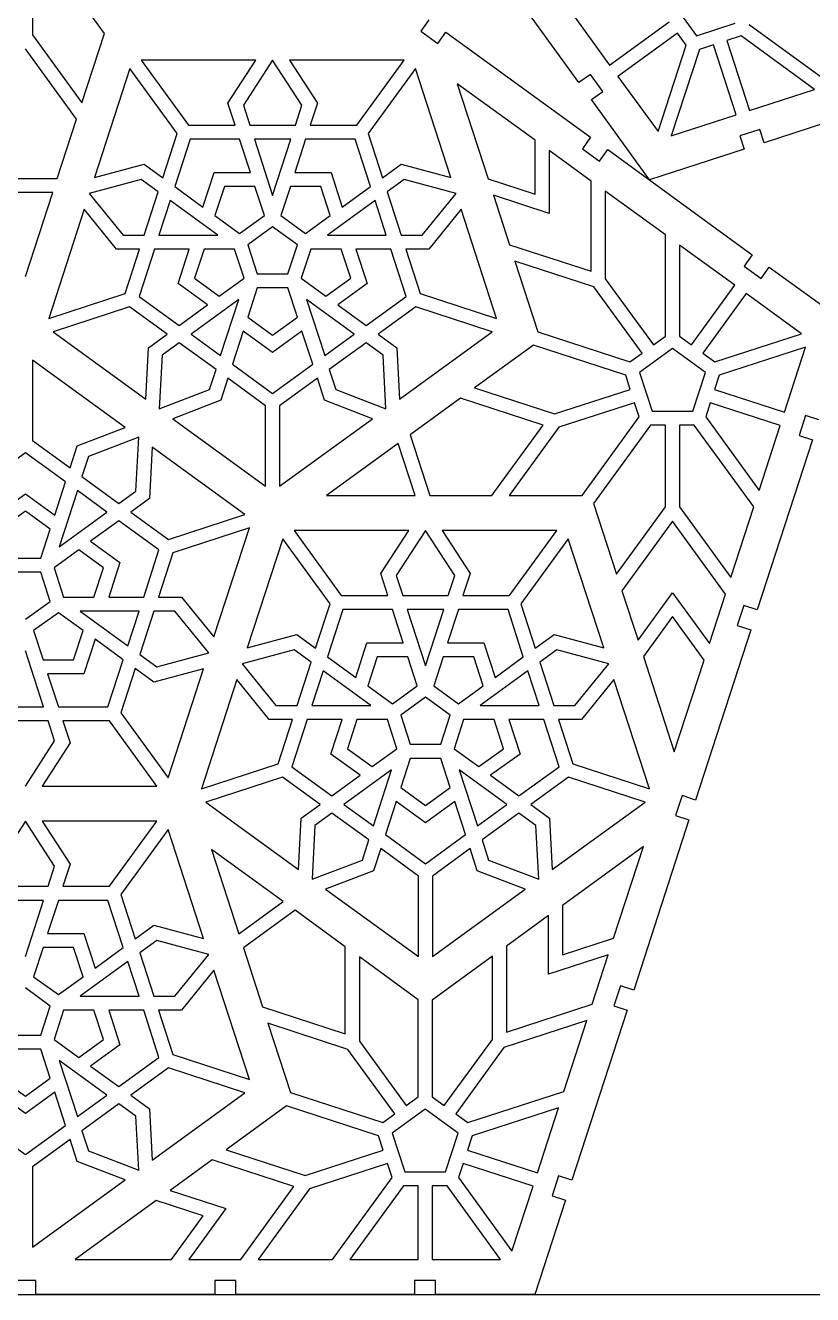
# Model space of a CAD drawing. Extents: x 0 to 580, y 0 to 430.
# Drawn here: x 352.7 to 465, y 0 to 181 of the extents above; entities that cross this region are included whole.
import ezdxf

# ---------------------------------------------------------------- set-up
doc = ezdxf.new("R2010")
doc.units = 0
doc.header["$MEASUREMENT"] = 0

msp = doc.modelspace()

# ---------------------------------------------------------------- linework, layer by layer
for p, q in [((431.7, 172.86), (416.71, 193.49)), ((353.74, 191.06), (353.74, 179.68)), ((364, 179.86), (355.86, 191.06)), ((430.34, 183.24), (436.06, 175.36)), ((445.05, 184.24), (448.47, 179.54)), ((410.3, 181.8), (409.13, 180.18)), ((436.06, 175.36), (444.55, 181.53)), ((448.47, 179.54), (453.99, 181.34)), ((455.99, 181.12), (467.66, 172.64)), ((353.74, 179.68), (360.79, 169.98)), ((360.79, 169.98), (364, 179.86)), ((409.13, 180.18), (411.55, 178.42)), ((411.55, 178.42), (412.73, 180.04)), ((412.73, 180.04), (433.36, 165.05)), ((445.73, 179.91), (437.24, 173.74)), ((446.98, 178.19), (445.73, 179.91)), ((454.82, 179.5), (452.8, 178.85)), ((465.31, 171.88), (454.82, 179.5)), ((360.03, 167.62), (352.74, 177.66)), ((442.97, 165.86), (446.98, 178.19)), ((448.88, 177.57), (444.87, 165.24)), ((450.9, 178.23), (448.88, 177.57)), ((454.14, 168.25), (450.9, 178.23)), ((452.8, 178.85), (456.04, 168.87)), ((369.26, 176.06), (376.01, 166.77)), ((385.62, 176.06), (369.26, 176.06)), ((381.63, 169.91), (385.62, 176.06)), ((388, 176.06), (383.83, 169.62)), ((392.18, 169.62), (388, 176.06)), ((406.75, 176.06), (390.39, 176.06)), ((390.39, 176.06), (394.38, 169.91)), ((400, 166.77), (406.75, 176.06)), ((367.64, 174.88), (362.59, 159.32)), ((374.39, 165.6), (367.64, 174.88)), ((408.37, 174.88), (401.62, 165.6)), ((413.42, 159.32), (408.37, 174.88)), ((433.32, 174.03), (431.7, 172.86)), ((435.08, 171.6), (433.32, 174.03)), ((425.45, 164.62), (414.34, 172.69)), ((414.34, 172.69), (418.74, 159.14)), ((437.24, 173.74), (442.97, 165.86)), ((482.35, 172.16), (458.1, 164.28)), ((433.47, 170.43), (435.08, 171.6)), ((441.78, 158.98), (433.47, 170.43)), ((456.04, 168.87), (465.31, 171.88)), ((382.65, 166.77), (381.63, 169.91)), ((383.83, 169.62), (384.75, 166.77)), ((391.25, 166.77), (392.18, 169.62)), ((394.38, 169.91), (393.36, 166.77)), ((357.29, 159.19), (360.03, 167.62)), ((376.01, 166.77), (382.65, 166.77)), ((384.75, 166.77), (391.25, 166.77)), ((393.36, 166.77), (400, 166.77)), ((444.87, 165.24), (454.14, 168.25)), ((372.34, 159.28), (374.39, 165.6)), ((376.22, 164.77), (374.04, 158.04)), ((383.3, 164.77), (376.22, 164.77)), ((384.84, 160.03), (383.3, 164.77)), ((385.4, 164.77), (388, 156.77)), ((390.6, 164.77), (385.4, 164.77)), ((388, 156.77), (390.6, 164.77)), ((392.71, 164.77), (391.17, 160.03)), ((399.78, 164.77), (392.71, 164.77)), ((401.97, 158.04), (399.78, 164.77)), ((401.62, 165.6), (403.67, 159.28)), ((433.36, 165.05), (432.18, 163.43)), ((457.48, 166.18), (454.63, 165.25)), ((454.63, 165.25), (455.25, 163.35)), ((458.1, 164.28), (457.48, 166.18)), ((425.45, 156.96), (425.45, 164.62)), ((433.45, 158.8), (427.45, 163.16)), ((427.45, 163.16), (427.45, 154.2)), ((432.18, 163.43), (434.61, 161.67)), ((434.61, 161.67), (435.79, 163.29)), ((435.79, 163.29), (456.42, 148.3)), ((455.25, 163.35), (441.78, 158.98)), ((362.59, 159.32), (369.67, 161.22)), ((369.67, 161.22), (372.34, 159.28)), ((403.67, 159.28), (406.34, 161.22)), ((406.34, 161.22), (413.42, 159.32)), ((378.07, 155.11), (379.67, 160.03)), ((379.67, 160.03), (384.84, 160.03)), ((391.17, 160.03), (396.34, 160.03)), ((396.34, 160.03), (397.94, 155.11)), ((348.19, 159.19), (357.29, 159.19)), ((369.26, 159.04), (361.85, 157.06)), ((371.69, 157.28), (369.26, 159.04)), ((374.04, 158.04), (378.07, 155.11)), ((381.12, 158.03), (379.77, 153.89)), ((385.48, 158.03), (381.12, 158.03)), ((386.83, 153.89), (385.48, 158.03)), ((390.53, 158.03), (389.18, 153.89)), ((394.89, 158.03), (390.53, 158.03)), ((396.23, 153.89), (394.89, 158.03)), ((397.94, 155.11), (401.97, 158.04)), ((406.74, 159.04), (404.32, 157.28)), ((414.16, 157.06), (406.74, 159.04)), ((418.74, 159.14), (425.45, 156.96)), ((433.45, 145.94), (433.45, 158.8)), ((356.64, 157.19), (348.84, 157.19)), ((352.74, 145.19), (356.64, 157.19)), ((361.85, 157.06), (366.68, 151.1)), ((369.68, 151.1), (371.69, 157.28)), ((373.39, 156.04), (371.79, 151.1)), ((380.2, 151.1), (373.39, 156.04)), ((402.62, 156.04), (395.81, 151.1)), ((404.22, 151.1), (402.62, 156.04)), ((404.32, 157.28), (406.32, 151.1)), ((409.32, 151.1), (414.16, 157.06)), ((419.5, 156.78), (421.8, 149.73)), ((427.45, 154.2), (419.5, 156.78)), ((435.45, 157.35), (435.45, 144.89)), ((444.03, 151.12), (435.45, 157.35)), ((361.11, 154.79), (356.06, 139.23)), ((365.73, 149.1), (361.11, 154.79)), ((379.77, 153.89), (383.3, 151.32)), ((383.3, 151.32), (386.83, 153.89)), ((389.18, 153.89), (392.71, 151.32)), ((392.71, 151.32), (396.23, 153.89)), ((414.89, 154.79), (410.28, 149.1)), ((419.95, 139.23), (414.89, 154.79)), ((388, 152.27), (384.48, 149.71)), ((391.53, 149.71), (388, 152.27)), ((366.68, 151.1), (369.68, 151.1)), ((371.79, 151.1), (380.2, 151.1)), ((395.81, 151.1), (404.22, 151.1)), ((406.32, 151.1), (409.32, 151.1)), ((444.03, 136.7), (444.03, 151.12)), ((369.03, 149.1), (365.73, 149.1)), ((366.98, 142.78), (369.03, 149.1)), ((371.13, 149.1), (368.95, 142.37)), ((376.12, 149.1), (371.13, 149.1)), ((374.52, 144.18), (376.12, 149.1)), ((378.22, 149.09), (376.87, 144.94)), ((382.57, 149.09), (378.22, 149.09)), ((383.92, 144.94), (382.57, 149.09)), ((384.48, 149.71), (385.82, 145.56)), ((390.18, 145.56), (391.53, 149.71)), ((393.43, 149.09), (392.09, 144.94)), ((397.79, 149.09), (393.43, 149.09)), ((399.14, 144.94), (397.79, 149.09)), ((404.88, 149.1), (399.89, 149.1)), ((399.89, 149.1), (401.49, 144.18)), ((407.06, 142.37), (404.88, 149.1)), ((410.28, 149.1), (406.98, 149.1)), ((406.98, 149.1), (409.03, 142.78)), ((421.8, 149.73), (433.45, 145.94)), ((446.03, 149.66), (446.03, 136.7)), ((453.91, 143.94), (446.03, 149.66)), ((422.56, 147.38), (425.84, 137.29)), ((433.83, 143.72), (422.56, 147.38)), ((456.42, 148.3), (455.24, 146.68)), ((455.24, 146.68), (457.67, 144.92)), ((376.87, 144.94), (380.4, 142.38)), ((380.4, 142.38), (383.92, 144.94)), ((385.82, 145.56), (390.18, 145.56)), ((392.09, 144.94), (395.61, 142.38)), ((395.61, 142.38), (399.14, 144.94)), ((435.45, 144.89), (442.31, 135.45)), ((457.67, 144.92), (458.84, 146.53)), ((458.84, 146.53), (470.29, 138.22)), ((378.7, 141.14), (374.52, 144.18)), ((385.82, 143.56), (384.48, 139.41)), ((390.18, 143.56), (385.82, 143.56)), ((391.53, 139.41), (390.18, 143.56)), ((401.49, 144.18), (397.31, 141.14)), ((440.69, 134.27), (433.83, 143.72)), ((447.75, 135.45), (453.91, 143.94)), ((356.06, 139.23), (366.98, 142.78)), ((368.95, 142.37), (374.67, 138.21)), ((383.18, 141.92), (376.37, 136.97)), ((380.58, 133.92), (383.18, 141.92)), ((392.83, 141.92), (395.43, 133.92)), ((399.63, 136.97), (392.83, 141.92)), ((401.34, 138.21), (407.06, 142.37)), ((409.03, 142.78), (419.95, 139.23)), ((455.53, 142.76), (449.36, 134.27)), ((463.42, 137.03), (455.53, 142.76)), ((367.59, 140.88), (356.68, 137.33)), ((372.97, 136.97), (367.59, 140.88)), ((374.67, 138.21), (378.7, 141.14)), ((384.48, 139.41), (388, 136.85)), ((388, 136.85), (391.53, 139.41)), ((397.31, 141.14), (401.34, 138.21)), ((408.41, 140.88), (403.04, 136.97)), ((419.33, 137.33), (408.41, 140.88)), ((356.68, 137.33), (369.91, 127.71)), ((370.3, 135.03), (372.97, 136.97)), ((376.37, 136.97), (380.58, 133.92)), ((383.82, 137.42), (382.28, 132.68)), ((388, 134.38), (383.82, 137.42)), ((392.19, 137.42), (388, 134.38)), ((393.73, 132.68), (392.19, 137.42)), ((395.43, 133.92), (399.63, 136.97)), ((403.04, 136.97), (405.71, 135.03)), ((406.1, 127.71), (419.33, 137.33)), ((425.84, 137.29), (438.97, 133.02)), ((442.31, 135.45), (444.03, 136.7)), ((446.03, 136.7), (447.75, 135.45)), ((451.08, 133.02), (463.42, 137.03)), ((369.91, 127.71), (370.3, 135.03)), ((372.24, 133.98), (371.84, 126.31)), ((374.67, 135.74), (372.24, 133.98)), ((379.93, 131.92), (374.67, 135.74)), ((401.34, 135.74), (396.08, 131.92)), ((403.76, 133.98), (401.34, 135.74)), ((404.17, 126.31), (403.76, 133.98)), ((405.71, 135.03), (406.1, 127.71)), ((425.19, 135.4), (416.78, 129.3)), ((438.36, 131.12), (425.19, 135.4)), ((438.97, 133.02), (440.69, 134.27)), ((445.03, 134.95), (440.33, 131.53)), ((449.73, 131.53), (445.03, 134.95)), ((449.36, 134.27), (451.08, 133.02)), ((464.03, 135.13), (451.7, 131.12)), ((461.02, 125.86), (464.03, 135.13)), ((353.74, 133.28), (353.74, 121.8)), ((366.97, 123.67), (353.74, 133.28)), ((382.28, 132.68), (388, 128.52)), ((388, 128.52), (393.73, 132.68)), ((379, 129.07), (379.93, 131.92)), ((381.63, 130.68), (380.61, 127.54)), ((387, 126.77), (381.63, 130.68)), ((394.38, 130.68), (389, 126.77)), ((395.4, 127.54), (394.38, 130.68)), ((396.08, 131.92), (397, 129.07)), ((439.01, 129.1), (438.36, 131.12)), ((440.33, 131.53), (442.12, 126.01)), ((447.93, 126.01), (449.73, 131.53)), ((451.7, 131.12), (451.04, 129.1)), ((371.84, 126.31), (379, 129.07)), ((397, 129.07), (404.17, 126.31)), ((416.78, 129.3), (428.19, 125.59)), ((428.19, 125.59), (439.01, 129.1)), ((451.04, 129.1), (461.02, 125.86)), ((380.61, 127.54), (373.77, 124.91)), ((387, 115.29), (387, 126.77)), ((389, 126.77), (389, 115.29)), ((402.24, 124.91), (395.4, 127.54)), ((414.78, 127.84), (407.61, 122.63)), ((426.57, 124.01), (414.78, 127.84)), ((439.63, 127.2), (428.81, 123.69)), ((440.29, 125.18), (439.63, 127.2)), ((450.43, 127.2), (449.77, 125.18)), ((460.4, 123.96), (450.43, 127.2)), ((373.77, 124.91), (387, 115.29)), ((389, 115.29), (402.24, 124.91)), ((432.15, 113.98), (440.29, 125.18)), ((442.12, 126.01), (447.93, 126.01)), ((449.77, 125.18), (457.39, 114.69)), ((464.02, 125.37), (463.09, 122.52)), ((465.92, 124.75), (464.02, 125.37)), ((360.13, 121.04), (366.97, 123.67)), ((419.29, 113.98), (426.57, 124.01)), ((428.81, 123.69), (421.76, 113.98)), ((441.9, 124.01), (433.79, 112.83)), ((444.03, 124.01), (441.9, 124.01)), ((444.03, 112.33), (444.03, 124.01)), ((448.15, 124.01), (446.03, 124.01)), ((446.03, 124.01), (446.03, 112.33)), ((456.63, 112.34), (448.15, 124.01)), ((457.39, 114.69), (460.4, 123.96)), ((353.74, 121.8), (359.11, 117.9)), ((368.9, 122.27), (361.74, 119.51)), ((368.5, 114.6), (368.9, 122.27)), ((405.91, 121.39), (395.7, 113.98)), ((408.32, 113.98), (405.91, 121.39)), ((407.61, 122.63), (410.42, 113.98)), ((464.99, 121.9), (457.11, 97.65)), ((463.09, 122.52), (464.99, 121.9)), ((352.74, 120.06), (347.01, 115.9)), ((358.46, 115.9), (352.74, 120.06)), ((359.11, 117.9), (360.13, 121.04)), ((361.74, 119.51), (360.81, 116.66)), ((370.83, 120.87), (370.44, 113.54)), ((384.06, 111.25), (370.83, 120.87)), ((356.92, 111.16), (358.46, 115.9)), ((360.81, 116.66), (366.07, 112.84)), ((348.55, 111.16), (352.74, 114.2)), ((352.74, 114.2), (356.92, 111.16)), ((360.16, 114.66), (357.56, 106.66)), ((364.37, 111.6), (360.16, 114.66)), ((366.07, 112.84), (368.5, 114.6)), ((370.44, 113.54), (367.77, 111.61)), ((395.7, 113.98), (408.32, 113.98)), ((410.42, 113.98), (419.29, 113.98)), ((421.76, 113.98), (432.15, 113.98)), ((433.79, 112.83), (437.06, 102.74)), ((437.06, 102.74), (444.03, 112.33)), ((446.03, 112.33), (453.35, 102.25)), ((453.35, 102.25), (456.63, 112.34)), ((352.74, 111.73), (349.21, 109.16)), ((356.26, 109.16), (352.74, 111.73)), ((357.56, 106.66), (364.37, 111.6)), ((367.77, 111.61), (373.15, 107.7)), ((373.15, 107.7), (384.06, 111.25)), ((354.92, 105.02), (356.26, 109.16)), ((366.07, 110.37), (362.04, 107.44)), ((371.79, 106.21), (366.07, 110.37)), ((384.68, 109.35), (373.76, 105.8)), ((379.63, 93.79), (384.68, 109.35)), ((391.06, 108.98), (397.8, 99.69)), ((407.42, 108.98), (391.06, 108.98)), ((403.43, 102.83), (407.42, 108.98)), ((409.8, 108.98), (405.62, 102.54)), ((413.98, 102.54), (409.8, 108.98)), ((428.54, 108.98), (412.18, 108.98)), ((412.18, 108.98), (416.17, 102.83)), ((421.8, 99.69), (428.54, 108.98)), ((445.03, 110.3), (437.83, 100.39)), ((452.59, 99.9), (445.03, 110.3)), ((362.04, 107.44), (366.22, 104.4)), ((389.44, 107.8), (384.38, 92.24)), ((396.19, 98.51), (389.44, 107.8)), ((430.16, 107.8), (423.41, 98.51)), ((435.22, 92.24), (430.16, 107.8)), ((350.56, 105.02), (354.92, 105.02)), ((360.34, 106.2), (356.82, 103.64)), ((363.87, 103.64), (360.34, 106.2)), ((369.61, 99.48), (371.79, 106.21)), ((373.76, 105.8), (371.71, 99.48)), ((356.82, 103.64), (358.17, 99.49)), ((362.52, 99.49), (363.87, 103.64)), ((366.22, 104.4), (364.62, 99.48)), ((354.92, 103.02), (350.56, 103.02)), ((356.26, 98.87), (354.92, 103.02)), ((404.45, 99.69), (403.43, 102.83)), ((405.62, 102.54), (406.55, 99.69)), ((413.05, 99.69), (413.98, 102.54)), ((416.17, 102.83), (415.15, 99.69)), ((397.8, 99.69), (404.45, 99.69)), ((406.55, 99.69), (413.05, 99.69)), ((415.15, 99.69), (421.8, 99.69)), ((437.83, 100.39), (440.12, 93.34)), ((440.12, 93.34), (445.03, 100.1)), ((445.03, 100.1), (450.3, 92.85)), ((450.3, 92.85), (452.59, 99.9)), ((352.74, 96.31), (356.26, 98.87)), ((358.17, 99.49), (362.52, 99.49)), ((364.62, 99.48), (369.61, 99.48)), ((371.71, 99.48), (375.01, 99.48)), ((375.01, 99.48), (379.63, 93.79)), ((394.13, 92.2), (396.19, 98.51)), ((423.41, 98.51), (425.47, 92.2)), ((455.21, 98.27), (454.28, 95.41)), ((457.11, 97.65), (455.21, 98.27)), ((357.44, 97.25), (353.91, 94.69)), ((360.97, 94.69), (357.44, 97.25)), ((368.95, 97.48), (360.54, 97.48)), ((360.54, 97.48), (367.35, 92.54)), ((367.35, 92.54), (368.95, 97.48)), ((371.06, 97.48), (369.05, 91.3)), ((374.06, 97.48), (371.06, 97.48)), ((378.89, 91.52), (374.06, 97.48)), ((398.02, 97.69), (395.83, 90.96)), ((405.1, 97.69), (398.02, 97.69)), ((406.64, 92.95), (405.1, 97.69)), ((407.2, 97.69), (409.8, 89.69)), ((412.4, 97.69), (407.2, 97.69)), ((409.8, 89.69), (412.4, 97.69)), ((414.5, 97.69), (412.96, 92.95)), ((421.58, 97.69), (414.5, 97.69)), ((423.76, 90.96), (421.58, 97.69)), ((445.03, 96.69), (440.88, 90.99)), ((449.53, 90.5), (445.03, 96.69)), ((353.91, 94.69), (355.26, 90.55)), ((359.62, 90.55), (360.97, 94.69)), ((384.38, 92.24), (391.46, 94.14)), ((391.46, 94.14), (394.13, 92.2)), ((425.47, 92.2), (428.14, 94.14)), ((428.14, 94.14), (435.22, 92.24)), ((456.19, 94.8), (448.31, 70.54)), ((454.28, 95.41), (456.19, 94.8)), ((362.67, 93.46), (361.07, 88.55)), ((366.7, 90.54), (362.67, 93.46)), ((399.87, 88.03), (401.46, 92.95)), ((401.46, 92.95), (406.64, 92.95)), ((412.96, 92.95), (418.13, 92.95)), ((418.13, 92.95), (419.73, 88.03)), ((355.34, 83.81), (352.74, 91.81)), ((355.26, 90.55), (359.62, 90.55)), ((364.52, 83.81), (366.7, 90.54)), ((369.05, 91.3), (371.48, 89.54)), ((371.48, 89.54), (378.89, 91.52)), ((391.06, 91.96), (383.65, 89.98)), ((393.49, 90.2), (391.06, 91.96)), ((395.83, 90.96), (399.87, 88.03)), ((402.92, 90.95), (401.57, 86.8)), ((407.28, 90.95), (402.92, 90.95)), ((408.62, 86.8), (407.28, 90.95)), ((412.32, 90.95), (410.98, 86.8)), ((416.68, 90.95), (412.32, 90.95)), ((418.03, 86.8), (416.68, 90.95)), ((419.73, 88.03), (423.76, 90.96)), ((428.54, 91.96), (426.11, 90.2)), ((435.95, 89.98), (428.54, 91.96)), ((440.88, 90.99), (445.29, 77.43)), ((368.4, 89.3), (366.35, 82.98)), ((371.07, 87.36), (368.4, 89.3)), ((378.15, 89.25), (371.07, 87.36)), ((373.1, 73.69), (378.15, 89.25)), ((383.65, 89.98), (388.48, 84.01)), ((391.48, 84.01), (393.49, 90.2)), ((395.19, 88.96), (393.58, 84.01)), ((401.99, 84.01), (395.19, 88.96)), ((424.41, 88.96), (417.61, 84.01)), ((426.02, 84.01), (424.41, 88.96)), ((426.11, 90.2), (428.12, 84.01)), ((431.12, 84.01), (435.95, 89.98)), ((445.29, 77.43), (449.53, 90.5)), ((361.07, 88.55), (355.9, 88.55)), ((355.9, 88.55), (357.44, 83.81)), ((382.91, 87.71), (377.85, 72.15)), ((387.53, 82.01), (382.91, 87.71)), ((436.69, 87.71), (432.07, 82.01)), ((441.75, 72.15), (436.69, 87.71)), ((401.57, 86.8), (405.1, 84.24)), ((405.1, 84.24), (408.62, 86.8)), ((409.8, 85.19), (406.27, 82.62)), ((413.33, 82.62), (409.8, 85.19)), ((410.98, 86.8), (414.5, 84.24)), ((414.5, 84.24), (418.03, 86.8)), ((350.14, 83.81), (355.34, 83.81)), ((357.44, 83.81), (364.52, 83.81)), ((388.48, 84.01), (391.48, 84.01)), ((393.58, 84.01), (401.99, 84.01)), ((417.61, 84.01), (426.02, 84.01)), ((428.12, 84.01), (431.12, 84.01)), ((355.99, 81.81), (349.49, 81.81)), ((356.91, 78.96), (355.99, 81.81)), ((364.73, 81.81), (358.09, 81.81)), ((358.09, 81.81), (359.11, 78.67)), ((371.48, 72.52), (364.73, 81.81)), ((366.35, 82.98), (373.1, 73.69)), ((390.82, 82.01), (387.53, 82.01)), ((388.77, 75.7), (390.82, 82.01)), ((392.93, 82.01), (390.74, 75.28)), ((397.91, 82.01), (392.93, 82.01)), ((396.31, 77.1), (397.91, 82.01)), ((400.01, 82.01), (398.66, 77.86)), ((404.37, 82.01), (400.01, 82.01)), ((405.72, 77.86), (404.37, 82.01)), ((406.27, 82.62), (407.62, 78.48)), ((411.98, 78.48), (413.33, 82.62)), ((415.23, 82.01), (413.88, 77.86)), ((419.59, 82.01), (415.23, 82.01)), ((420.93, 77.86), (419.59, 82.01)), ((426.67, 82.01), (421.69, 82.01)), ((421.69, 82.01), (423.29, 77.1)), ((428.86, 75.28), (426.67, 82.01)), ((432.07, 82.01), (428.78, 82.01)), ((428.78, 82.01), (430.83, 75.7)), ((352.74, 72.52), (356.91, 78.96)), ((359.11, 78.67), (355.12, 72.52)), ((398.66, 77.86), (402.19, 75.3)), ((402.19, 75.3), (405.72, 77.86)), ((407.62, 78.48), (411.98, 78.48)), ((413.88, 77.86), (417.41, 75.3)), ((417.41, 75.3), (420.93, 77.86)), ((400.5, 74.06), (396.31, 77.1)), ((407.62, 76.48), (406.27, 72.33)), ((411.98, 76.48), (407.62, 76.48)), ((413.33, 72.33), (411.98, 76.48)), ((423.29, 77.1), (419.1, 74.06)), ((377.85, 72.15), (388.77, 75.7)), ((390.74, 75.28), (396.47, 71.13)), ((404.98, 74.84), (398.17, 69.89)), ((402.38, 66.84), (404.98, 74.84)), ((421.43, 69.89), (414.62, 74.84)), ((414.62, 74.84), (417.22, 66.84)), ((423.13, 71.13), (428.86, 75.28)), ((430.83, 75.7), (441.75, 72.15)), ((355.12, 72.52), (371.48, 72.52)), ((389.39, 73.79), (378.47, 70.25)), ((394.76, 69.89), (389.39, 73.79)), ((396.47, 71.13), (400.5, 74.06)), ((419.1, 74.06), (423.13, 71.13)), ((430.21, 73.79), (424.84, 69.89)), ((441.13, 70.25), (430.21, 73.79)), ((406.27, 72.33), (409.8, 69.77)), ((409.8, 69.77), (413.33, 72.33)), ((446.4, 71.16), (445.48, 68.31)), ((448.31, 70.54), (446.4, 71.16)), ((378.47, 70.25), (391.71, 60.63)), ((392.09, 67.95), (394.76, 69.89)), ((398.17, 69.89), (402.38, 66.84)), ((405.62, 70.34), (404.08, 65.6)), ((409.8, 67.3), (405.62, 70.34)), ((413.98, 70.34), (409.8, 67.3)), ((415.52, 65.6), (413.98, 70.34)), ((417.22, 66.84), (421.43, 69.89)), ((424.84, 69.89), (427.51, 67.95)), ((427.89, 60.63), (441.13, 70.25)), ((352.74, 67.52), (348.56, 61.08)), ((356.91, 61.08), (352.74, 67.52)), ((371.48, 67.52), (355.12, 67.52)), ((355.12, 67.52), (359.11, 61.37)), ((364.73, 58.23), (371.48, 67.52)), ((391.71, 60.63), (392.09, 67.95)), ((396.47, 68.66), (394.04, 66.89)), ((401.73, 64.84), (396.47, 68.66)), ((423.13, 68.66), (417.87, 64.84)), ((425.56, 66.89), (423.13, 68.66)), ((427.51, 67.95), (427.89, 60.63)), ((447.38, 67.69), (439.5, 43.44)), ((445.48, 68.31), (447.38, 67.69)), ((373.1, 66.34), (366.35, 57.06)), ((378.15, 50.78), (373.1, 66.34)), ((394.04, 66.89), (393.64, 59.23)), ((404.08, 65.6), (409.8, 61.44)), ((409.8, 61.44), (415.52, 65.6)), ((425.96, 59.23), (425.56, 66.89)), ((389.5, 56.06), (379.29, 63.47)), ((379.29, 63.47), (383.19, 51.47)), ((400.8, 61.98), (401.73, 64.84)), ((403.43, 63.6), (402.41, 60.46)), ((408.8, 59.69), (403.43, 63.6)), ((416.17, 63.6), (410.8, 59.69)), ((417.19, 60.46), (416.17, 63.6)), ((417.87, 64.84), (418.8, 61.98)), ((440.89, 63.89), (429.36, 55.51)), ((436.64, 50.83), (440.89, 63.89)), ((393.64, 59.23), (400.8, 61.98)), ((418.8, 61.98), (425.96, 59.23)), ((355.99, 58.23), (356.91, 61.08)), ((359.11, 61.37), (358.09, 58.23)), ((402.41, 60.46), (395.56, 57.83)), ((424.04, 57.83), (417.19, 60.46)), ((349.49, 58.23), (355.99, 58.23)), ((358.09, 58.23), (364.73, 58.23)), ((408.8, 48.21), (408.8, 59.69)), ((410.8, 59.69), (410.8, 48.21)), ((355.34, 56.23), (350.14, 56.23)), ((352.74, 48.23), (355.34, 56.23)), ((357.44, 56.23), (355.9, 51.49)), ((364.52, 56.23), (357.44, 56.23)), ((366.7, 49.5), (364.52, 56.23)), ((366.35, 57.06), (368.4, 50.74)), ((395.56, 57.83), (408.8, 48.21)), ((410.8, 48.21), (424.04, 57.83)), ((383.19, 51.47), (389.5, 56.06)), ((391.2, 54.82), (383.84, 49.47)), ((398.37, 49.61), (391.2, 54.82)), ((429.36, 55.51), (429.36, 48.46)), ((368.4, 50.74), (371.07, 52.68)), ((371.07, 52.68), (378.15, 50.78)), ((427.36, 54.06), (421.36, 49.7)), ((427.36, 45.71), (427.36, 54.06)), ((355.9, 51.49), (361.07, 51.49)), ((361.07, 51.49), (362.67, 46.57)), ((429.36, 48.46), (436.64, 50.83)), ((355.26, 49.49), (353.91, 45.34)), ((359.62, 49.49), (355.26, 49.49)), ((360.97, 45.34), (359.62, 49.49)), ((362.67, 46.57), (366.7, 49.5)), ((371.48, 50.5), (369.05, 48.74)), ((378.89, 48.52), (371.48, 50.5)), ((383.84, 49.47), (386.58, 41.04)), ((398.37, 37.21), (398.37, 49.61)), ((421.36, 49.7), (421.36, 37.45)), ((367.35, 47.5), (360.54, 42.55)), ((368.95, 42.55), (367.35, 47.5)), ((369.05, 48.74), (371.06, 42.55)), ((374.06, 42.55), (378.89, 48.52)), ((408.78, 42.05), (400.37, 48.16)), ((400.37, 48.16), (400.37, 36.16)), ((419.36, 48.25), (410.78, 42.01)), ((419.36, 36.4), (419.36, 48.25)), ((435.88, 48.48), (427.36, 45.71)), ((433.59, 41.42), (435.88, 48.48)), ((353.91, 45.34), (357.44, 42.78)), ((357.44, 42.78), (360.97, 45.34)), ((379.63, 46.25), (375.01, 40.55)), ((384.68, 30.69), (379.63, 46.25)), ((356.26, 41.16), (352.74, 43.73)), ((437.6, 44.06), (436.67, 41.2)), ((439.5, 43.44), (437.6, 44.06)), ((360.54, 42.55), (368.95, 42.55)), ((371.06, 42.55), (374.06, 42.55)), ((408.78, 28.2), (408.78, 42.05)), ((410.78, 42.01), (410.78, 28.2)), ((354.92, 37.02), (356.26, 41.16)), ((358.17, 40.55), (356.82, 36.4)), ((362.52, 40.55), (358.17, 40.55)), ((363.87, 36.4), (362.52, 40.55)), ((369.61, 40.55), (364.62, 40.55)), ((364.62, 40.55), (366.22, 35.64)), ((371.79, 33.83), (369.61, 40.55)), ((375.01, 40.55), (371.71, 40.55)), ((371.71, 40.55), (373.76, 34.24)), ((386.58, 41.04), (398.37, 37.21)), ((421.36, 37.45), (433.59, 41.42)), ((438.57, 40.59), (430.69, 16.33)), ((436.67, 41.2), (438.57, 40.59)), ((398.75, 34.98), (387.34, 38.69)), ((387.34, 38.69), (390.55, 28.81)), ((432.82, 39.07), (420.97, 35.22)), ((429.55, 28.99), (432.82, 39.07)), ((350.56, 37.02), (354.92, 37.02)), ((356.82, 36.4), (360.34, 33.84)), ((360.34, 33.84), (363.87, 36.4)), ((412.49, 26.95), (419.36, 36.4)), ((354.92, 35.02), (350.56, 35.02)), ((356.26, 30.87), (354.92, 35.02)), ((366.22, 35.64), (362.04, 32.6)), ((405.44, 25.78), (398.75, 34.98)), ((400.37, 36.16), (407.06, 26.95)), ((420.97, 35.22), (414.11, 25.78)), ((357.56, 33.38), (360.16, 25.38)), ((364.37, 28.43), (357.56, 33.38)), ((362.04, 32.6), (366.07, 29.67)), ((366.07, 29.67), (371.79, 33.83)), ((373.76, 34.24), (384.68, 30.69)), ((349.21, 30.87), (352.74, 28.31)), ((352.74, 28.31), (356.26, 30.87)), ((373.15, 32.34), (367.77, 28.43)), ((384.06, 28.79), (373.15, 32.34)), ((415.83, 24.53), (429.55, 28.99)), ((352.74, 25.84), (348.55, 28.88)), ((356.92, 28.88), (352.74, 25.84)), ((358.46, 24.14), (356.92, 28.88)), ((360.16, 25.38), (364.37, 28.43)), ((366.07, 27.2), (360.81, 23.38)), ((368.5, 25.43), (366.07, 27.2)), ((367.77, 28.43), (370.44, 26.49)), ((370.83, 19.17), (384.06, 28.79)), ((390.55, 28.81), (403.72, 24.53)), ((407.06, 26.95), (408.78, 28.2)), ((410.78, 28.2), (412.49, 26.95)), ((368.9, 17.77), (368.5, 25.43)), ((370.44, 26.49), (370.83, 19.17)), ((389.97, 26.9), (381.39, 20.66)), ((403.1, 22.63), (389.97, 26.9)), ((403.72, 24.53), (405.44, 25.78)), ((409.78, 26.45), (405.07, 23.04)), ((414.48, 23.04), (409.78, 26.45)), ((414.11, 25.78), (415.83, 24.53)), ((428.78, 26.63), (416.45, 22.63)), ((425.77, 17.37), (428.78, 26.63)), ((347.01, 24.14), (352.74, 19.98)), ((352.74, 19.98), (358.46, 24.14)), ((359.11, 22.14), (353.74, 18.23)), ((360.13, 19), (359.11, 22.14)), ((360.81, 23.38), (361.74, 20.52)), ((403.76, 20.61), (403.1, 22.63)), ((405.07, 23.04), (406.87, 17.51)), ((412.68, 17.51), (414.48, 23.04)), ((416.45, 22.63), (415.79, 20.61)), ((361.74, 20.52), (368.9, 17.77)), ((381.39, 20.66), (392.66, 17)), ((392.66, 17), (403.76, 20.61)), ((415.79, 20.61), (425.77, 17.37)), ((353.74, 18.23), (353.74, 6.75)), ((366.97, 16.37), (360.13, 19)), ((379.39, 19.21), (373.39, 14.85)), ((391.04, 15.42), (379.39, 19.21)), ((404.38, 18.71), (393.27, 15.1)), ((405.03, 16.69), (404.38, 18.71)), ((415.17, 18.71), (414.52, 16.69)), ((425.15, 15.46), (415.17, 18.71)), ((353.74, 6.75), (366.97, 16.37)), ((396.56, 5.02), (405.03, 16.69)), ((406.87, 17.51), (412.68, 17.51)), ((414.52, 16.69), (422.14, 6.19)), ((428.79, 16.95), (427.86, 14.1)), ((430.69, 16.33), (428.79, 16.95)), ((373.39, 14.85), (381.33, 12.27)), ((383.48, 5.02), (391.04, 15.42)), ((393.27, 15.1), (385.95, 5.02)), ((406.65, 15.51), (399.03, 5.02)), ((408.78, 15.51), (406.65, 15.51)), ((408.78, 5.02), (408.78, 15.51)), ((412.9, 15.51), (410.78, 15.51)), ((410.78, 15.51), (410.78, 5.02)), ((420.52, 5.02), (412.9, 15.51)), ((422.14, 6.19), (425.15, 15.46)), ((371.39, 13.4), (359.86, 5.02)), ((378.09, 11.22), (371.39, 13.4)), ((429.76, 13.48), (425.39, 0.02)), ((427.86, 14.1), (429.76, 13.48)), ((373.59, 5.02), (378.09, 11.22)), ((381.33, 12.27), (376.06, 5.02)), ((359.86, 5.02), (373.59, 5.02)), ((376.06, 5.02), (383.48, 5.02)), ((385.95, 5.02), (396.56, 5.02)), ((399.03, 5.02), (408.78, 5.02)), ((410.78, 5.02), (420.52, 5.02)), ((354.24, 2.02), (351.24, 2.02)), ((354.24, 0.02), (354.24, 2.02)), ((382.74, 2.02), (379.74, 2.02)), ((379.74, 2.02), (379.74, 0.02)), ((382.74, 0.02), (382.74, 2.02)), ((411.24, 2.02), (408.24, 2.02)), ((408.24, 2.02), (408.24, 0.02)), ((411.24, 0.02), (411.24, 2.02)), ((0, 0), (580, 0)), ((379.74, 0.02), (354.24, 0.02)), ((408.24, 0.02), (382.74, 0.02)), ((425.39, 0.02), (411.24, 0.02))]:
    msp.add_line(p, q)

doc.saveas('drawing.dxf')
